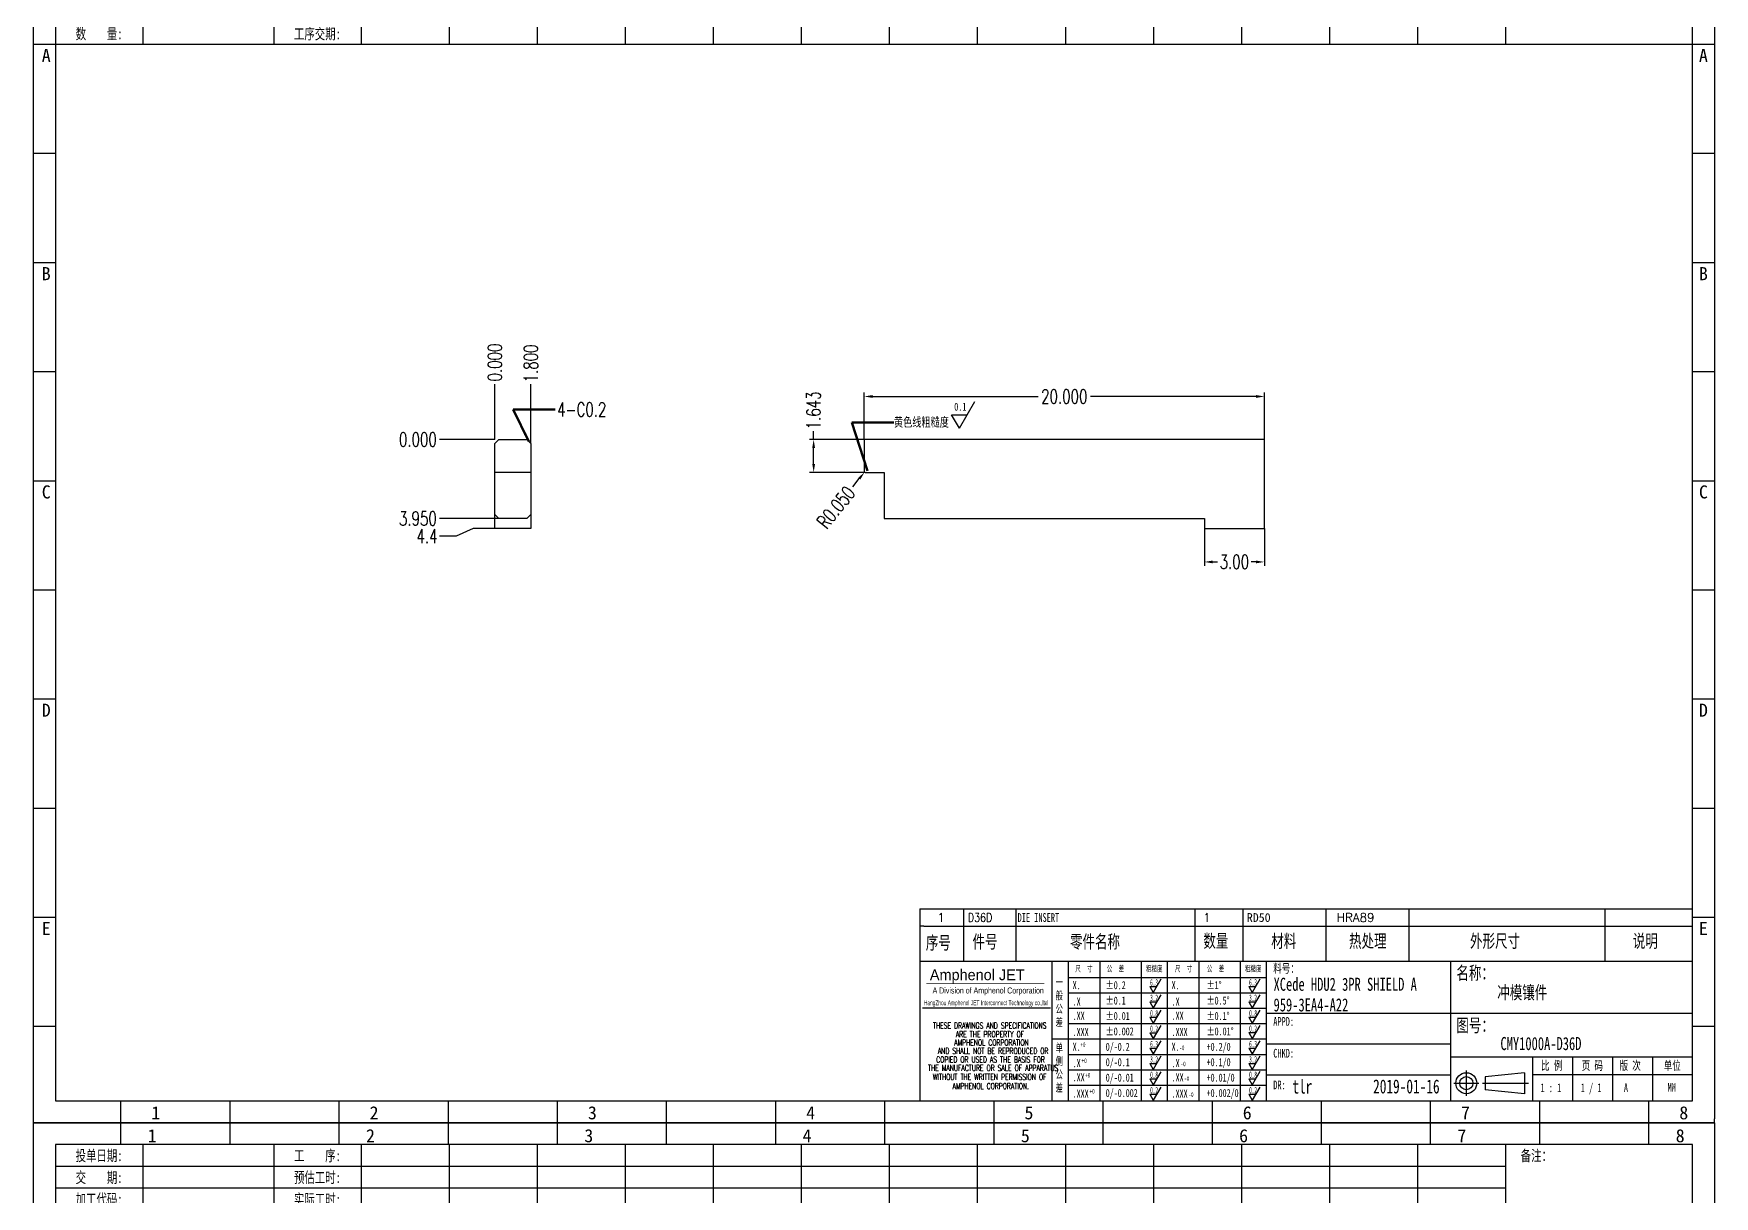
# Model space of a CAD drawing. Header units: millimetres. Extents: x -2852 to 5627, y -2271 to 1849.
# Drawn here: x -778.4 to -694.4, y -664.7 to -606.6 of the extents above; entities that cross this region are included whole.
import ezdxf
from ezdxf.enums import TextEntityAlignment as Align

# ---------------------------------------------------------------- set-up
doc = ezdxf.new("R2010")
doc.units = ezdxf.units.MM
doc.header["$PDSIZE"] = 3
for name, color, linetype in [('1', 7, 'Continuous'), ('41', 1, 'Continuous'), ('D03', 7, 'Continuous')]:
    doc.layers.add(name, color=color, linetype=linetype)
doc.styles.add('CH', font='仿宋_GB2312_0.ttf')
doc.styles.add('jet02', font='simplex.shx', dxfattribs={"width": 0.7})
doc.styles.add('SIMPLEX', font='SIMPLEX')
doc.styles.get("Standard").update_dxf_attribs({"font": '仿宋_GB2312_0.ttf', "width": 0.7})
doc.styles.add('TEXTSTYLE_1', font='TRIUMB.TTF')
doc.styles.add('TEXTSTYLE_2', font='TRIUM.TTF')
doc.styles.add('tk', font='', dxfattribs={"width": 0.7})
doc.styles.add('tk 2', font='仿宋_GB2312_0.ttf', dxfattribs={"width": 0.65})
doc.styles.add('tk 4', font='simplex.shx', dxfattribs={"width": 0.65, "bigfont": 'bigfont.shx'})
doc.styles.get('tk').set_extended_font_data('NSimSun')
doc.dimstyles.new('jet02', dxfattribs={"dimtxt": 3.5, "dimasz": 2.1, "dimexe": 1, "dimexo": 0, "dimgap": 0.5, "dimtad": 0, "dimtoh": 1, "dimdec": 3, "dimzin": 9, "dimdsep": 46, "dimtxsty": 'jet02', "dimcen": 0, "dimclrt": 256, "dimazin": 2, "dimtfac": 1, "dimtdec": 3, "dimtofl": 0, "dimtmove": 0, "dimatfit": 1, "dimfxl": 0, "dimarcsym": 0})

# ---------------------------------------------------------------- blocks, each defined once
blk = doc.blocks.new('A3-N')
at = {"layer": '1', "color": 1}
for p, q in [((0, 0), (0, 296.73)), ((0, 296.73), (420, 296.73)), ((21.82, 291.27), (21.82, 296.73)), ((49.09, 291.27), (49.09, 296.73)), ((76.36, 291.27), (76.36, 296.73)), ((103.64, 291.27), (103.64, 296.73)), ((103.64, 291.27), (103.64, 296.73)), ((103.64, 291.27), (103.64, 296.73)), ((130.91, 291.27), (130.91, 296.73)), ((158.18, 291.27), (158.18, 296.73)), ((185.45, 291.27), (185.45, 296.73)), ((212.73, 291.27), (212.73, 296.73)), ((240, 291.27), (240, 296.73)), ((267.27, 291.27), (267.27, 296.73)), ((294.55, 291.27), (294.55, 296.73)), ((321.82, 291.27), (321.82, 296.73)), ((349.09, 291.27), (349.09, 296.73)), ((376.36, 291.27), (376.36, 296.73)), ((403.64, 291.27), (403.64, 296.73)), ((420, 296.73), (420, 1)), ((5.45, 269.45), (0, 269.45)), ((420, 269.45), (414.55, 269.45)), ((5.45, 242.18), (0, 242.18)), ((420, 242.18), (414.55, 242.18)), ((5.45, 214.91), (0, 214.91)), ((420, 214.91), (414.55, 214.91)), ((5.45, 187.64), (0, 187.64)), ((420, 187.64), (414.55, 187.64)), ((5.45, 160.36), (0, 160.36)), ((420, 160.36), (414.55, 160.36)), ((5.45, 133.09), (0, 133.09)), ((420, 133.09), (414.55, 133.09)), ((5.45, 105.82), (0, 105.82)), ((420, 105.82), (414.55, 105.82)), ((5.45, 78.55), (0, 78.55)), ((420, 78.55), (414.55, 78.55)), ((5.45, 51.27), (0, 51.27)), ((420, 51.27), (414.55, 51.27)), ((222.45, 49.09), (221.45, 49.09)), ((221.45, 49.09), (221.45, 40.36)), ((222.45, 49.09), (414.55, 49.09)), ((232.36, 49.09), (232.36, 40.36)), ((245.45, 49.09), (245.45, 40.36)), ((290.18, 49.09), (290.18, 40.36)), ((302.18, 49.09), (302.18, 40.36)), ((322.91, 49.09), (322.91, 40.36)), ((343.64, 49.09), (343.64, 40.36)), ((392.73, 40.36), (392.73, 49.09)), ((258.55, 40.36), (258.55, 5.44)), ((266.45, 40.36), (266.45, 5.44)), ((276.78, 40.36), (276.78, 5.45)), ((291.18, 40.36), (291.18, 5.45)), ((301.51, 40.37), (301.51, 5.46)), ((308.01, 40.36), (308.01, 5.45)), ((354.09, 40.36), (354.09, 5.45)), ((308.01, 32.39), (258.55, 32.39)), ((308.01, 28.54), (258.55, 28.54)), ((414.55, 27.27), (308.01, 27.27)), ((5.45, 24), (0, 24)), ((308.01, 24.69), (258.55, 24.69)), ((420, 24), (414.55, 24)), ((308.01, 16.99), (258.55, 16.99)), ((354.09, 19.63), (308.01, 19.63)), ((308.01, 13.14), (258.55, 13.14)), ((414.55, 16.36), (354.09, 16.36)), ((374.55, 16.36), (374.55, 5.45)), ((384.55, 16.36), (384.55, 5.45)), ((394.55, 16.36), (394.55, 5.45)), ((404.55, 16.36), (404.55, 5.45)), ((308.01, 9.29), (258.55, 9.29)), ((308.01, 11.99), (354.09, 11.99)), ((372.51, 12.49), (362.69, 11.5)), ((362.69, 11.5), (362.69, 8.23)), ((372.51, 12.49), (372.51, 7.25)), ((414.55, 12), (374.55, 12)), ((21.82, 0), (21.82, 5.45)), ((49.09, 0), (49.09, 5.45)), ((76.36, 0), (76.36, 5.45)), ((103.64, 0), (103.64, 5.45)), ((130.91, 0), (130.91, 5.45)), ((158.18, 0), (158.18, 5.45)), ((185.45, 0), (185.45, 5.45)), ((212.73, 0), (212.73, 5.45)), ((240, 0), (240, 5.45)), ((267.27, 0), (267.27, 5.45)), ((294.55, 0), (294.55, 5.45)), ((321.82, 0), (321.82, 5.45)), ((349.09, 0), (349.09, 5.45)), ((372.51, 7.25), (362.69, 8.23)), ((376.36, 0), (376.36, 5.45)), ((403.64, 0), (403.64, 5.45)), ((1, 0), (0, 0)), ((420, 0), (1, 0)), ((420, 0), (420, 1))]:
    blk.add_line(p, q, dxfattribs=at)
at = {"layer": '1'}
for p, q in [((414.55, 278.18), (414.55, 284.73)), ((221.45, 40.36), (221.45, 5.45)), ((221.45, 40.36), (414.55, 40.36)), ((221.45, 40.36), (414.55, 40.36)), ((254.41, 40.36), (254.41, 5.45)), ((283.28, 40.36), (283.28, 5.45)), ((308.01, 36.24), (258.55, 36.24)), ((222.08, 28.67), (254.12, 28.67)), ((308.01, 20.84), (254.41, 20.84))]:
    blk.add_line(p, q, dxfattribs=at)
at = {"layer": '1', "color": 1, "ltscale": 0.05}
for p, q in [((278.93, 34.04), (279.79, 32.56)), ((278.93, 34.04), (280.65, 34.04)), ((281.68, 35.84), (279.79, 32.56)), ((303.66, 34.05), (304.52, 32.56)), ((303.66, 34.05), (305.38, 34.05)), ((306.41, 35.84), (304.52, 32.56)), ((278.93, 30.19), (279.79, 28.71)), ((278.93, 30.19), (280.65, 30.19)), ((281.68, 31.99), (279.79, 28.71)), ((303.66, 30.2), (305.38, 30.2)), ((303.66, 30.2), (304.52, 28.71)), ((306.41, 31.99), (304.52, 28.71)), ((278.93, 26.34), (279.79, 24.86)), ((278.93, 26.34), (280.65, 26.34)), ((281.68, 28.14), (279.79, 24.86)), ((303.66, 26.35), (304.52, 24.86)), ((303.66, 26.35), (305.38, 26.35)), ((306.41, 28.14), (304.52, 24.86)), ((278.93, 22.49), (280.65, 22.49)), ((278.93, 22.49), (279.79, 21.01)), ((281.68, 24.29), (279.79, 21.01)), ((303.66, 22.5), (305.38, 22.5)), ((303.66, 22.5), (304.52, 21.01)), ((306.41, 24.29), (304.52, 21.01)), ((278.93, 18.66), (279.79, 17.17)), ((278.93, 18.66), (280.65, 18.66)), ((281.68, 20.45), (279.79, 17.17)), ((303.66, 18.66), (304.52, 17.18)), ((303.66, 18.66), (305.38, 18.66)), ((306.41, 20.46), (304.52, 17.18)), ((278.93, 14.81), (280.65, 14.81)), ((278.93, 14.81), (279.79, 13.32)), ((281.68, 16.6), (279.79, 13.32)), ((281.68, 12.75), (279.79, 9.47)), ((303.66, 14.81), (305.38, 14.81)), ((303.66, 14.81), (304.52, 13.33)), ((306.41, 16.61), (304.52, 13.33)), ((306.41, 12.76), (304.52, 9.48)), ((278.93, 10.96), (279.79, 9.47)), ((278.93, 10.96), (280.65, 10.96)), ((281.68, 8.9), (279.79, 5.62)), ((303.66, 10.96), (304.52, 9.48)), ((303.66, 10.96), (305.38, 10.96)), ((306.41, 8.91), (304.52, 5.63)), ((278.93, 7.11), (279.79, 5.62)), ((278.93, 7.11), (280.65, 7.11)), ((303.66, 7.11), (305.38, 7.11)), ((303.66, 7.11), (304.52, 5.63))]:
    blk.add_line(p, q, dxfattribs=at)
at = {"layer": '1', "color": 1, "ltscale": 0.1}
for p, q in [((358.01, 13.02), (358.01, 6.71)), ((354.86, 9.87), (361.17, 9.87)), ((362.03, 9.87), (373.54, 9.87))]:
    blk.add_line(p, q, dxfattribs=at)
at = {"layer": '1'}
blk.add_lwpolyline([(221.45, 5.45), (414.55, 5.45), (414.55, 291.27), (5.45, 291.27), (5.45, 5.45), (414.55, 5.45)], dxfattribs=at)
at = {"layer": '1', "color": 7, "linetype": 'Continuous', "const_width": 0.123}
blk.add_lwpolyline([(223.11, 34.74), (252.6, 34.76)], dxfattribs=at)
at = {"layer": '1', "color": 1}
for radius in [2.62, 1.64]:
    blk.add_circle((358.01, 9.87), radius, dxfattribs=at)
at = {"layer": '41'}
for p, q in [((27.27, 291.27), (27.27, 269.45)), ((60, 291.27), (60, 269.45)), ((81.82, 291.27), (81.82, 269.45)), ((103.82, 291.27), (103.82, 269.45)), ((125.82, 291.27), (125.82, 269.45)), ((147.82, 291.27), (147.82, 269.45)), ((169.82, 291.27), (169.82, 269.45)), ((191.82, 291.27), (191.82, 269.45)), ((213.82, 291.27), (213.82, 269.45)), ((235.82, 291.27), (235.82, 269.45)), ((257.82, 291.27), (257.82, 269.45)), ((279.82, 291.27), (279.82, 269.45)), ((301.82, 291.27), (301.82, 269.45)), ((323.82, 291.27), (323.82, 269.45)), ((345.82, 291.27), (345.82, 269.45)), ((367.82, 291.27), (367.82, 269.45)), ((367.82, 285.82), (5.45, 285.82)), ((367.82, 280.36), (5.45, 280.36)), ((367.82, 274.91), (5.45, 274.91)), ((414.55, 269.45), (5.45, 269.45))]:
    blk.add_line(p, q, dxfattribs=at)
at = {"layer": '1', "color": 1}
for s, p in [('1', (29.64, 295.11)), ('2', (84.18, 295.11)), ('3', (138.73, 295.11)), ('4', (193.27, 295.11)), ('5', (247.82, 295.11)), ('6', (302.36, 295.11)), ('7', (356.91, 295.11)), ('8', (411.45, 295.11)), ('1', (30.53, 4.11)), ('2', (85.08, 4.11)), ('3', (139.62, 4.11)), ('4', (194.17, 4.11)), ('5', (248.72, 4.11)), ('6', (303.26, 4.11)), ('7', (357.81, 4.11)), ('8', (412.35, 4.11))]:
    blk.add_text(s, height=3.27, dxfattribs=at).set_placement(p, align=Align.TOP_CENTER)
at = {"layer": '1', "style": 'tk', "width": 0.7}
for s, p in [('投单日期:', (16.36, 288.55)), ('工    序:', (70.91, 288.55)), ('备注：', (375.51, 288.55)), ('交    期:', (16.36, 283.09)), ('预估工时:', (70.91, 283.09)), ('加工代码:', (16.36, 277.64)), ('实际工时:', (70.91, 277.64)), ('数    量:', (16.36, 272.18)), ('工序交期:', (70.91, 272.18))]:
    blk.add_text(s, height=2.727, dxfattribs=at).set_placement(p, align=Align.MIDDLE)
at = {"layer": '1', "color": 1}
for s, p in [('A', (2.04, 268.36)), ('B', (2.04, 213.82)), ('C', (2.04, 159.27)), ('D', (2.04, 104.73)), ('E', (2.04, 50.18))]:
    blk.add_text(s, height=3.27, dxfattribs=at).set_placement(p, align=Align.TOP_LEFT)
for s, p in [('A', (418.37, 268.36)), ('B', (418.37, 213.82)), ('C', (418.37, 159.27)), ('D', (418.37, 104.73)), ('E', (418.37, 50.18))]:
    blk.add_text(s, height=3.27, dxfattribs=at).set_placement(p, align=Align.TOP_RIGHT)
at = {"layer": '1', "color": 1, "style": 'tk 2', "width": 0.7}
for s, height, p in [('序号', 3.273, (222.96, 43.34)), ('件号', 3.273, (234.62, 43.61)), ('零件名称', 3.273, (258.97, 43.61)), ('数量', 3.273, (292.3, 43.78)), ('材料', 3.273, (309.27, 43.78)), ('热处理', 3.273, (328.71, 43.78)), ('外形尺寸', 3.273, (358.94, 43.78)), ('说明', 3.273, (399.61, 43.78)), ('料号：', 2.182, (309.77, 37.46)), ('名称：', 3.273, (355.52, 35.79)), ('图号：', 3.273, (355.52, 22.7)), ('比 例', 2.182, (376.69, 13.18)), ('页 码', 2.182, (386.85, 13.18)), ('版 次', 2.182, (396.31, 13.18)), ('单位', 2.182, (407.35, 13.18))]:
    blk.add_text(s, height=height, dxfattribs=at).set_placement(p)
at = {"layer": '1', "color": 7, "linetype": 'Continuous', "style": 'TEXTSTYLE_1'}
blk.add_text('Amphenol JET', height=2.7, dxfattribs=at).set_placement((223.96, 35.61))
at = {"layer": '1', "color": 7, "linetype": 'Continuous'}
for s, height, style, width, p in [('A Division of Amphenol Corporation', 1.5, 'TEXTSTYLE_2', 0.7, (224.64, 32.29)), ('HangZhou Amphenol JET Interconnect Technology co.,ltd ', 1.2, 'TEXTSTYLE_2', 0.6, (222.47, 29.36)), ('THESE DRAWINGS AND SPECIFICATIONS', 1.5, 'tk 4', 0.6, (224.73, 23.52)), ('ARE THE PROPERTY OF', 1.5, 'tk 4', 0.6, (230.45, 21.35)), ('AND SHALL NOT BE REPRODUCED OR', 1.5, 'tk 4', 0.6, (225.95, 17.17)), ('AMPHENOL CORPORATION', 1.5, 'tk 4', 0.6, (230.04, 19.27)), ('THE MANUFACTURE OR SALE OF APPARATUS', 1.5, 'tk 4', 0.6, (223.5, 12.92)), ('COPIED OR USED AS THE BASIS FOR', 1.5, 'tk 4', 0.6, (225.54, 15.02)), ('WITHOUT THE WRITTEN PERMISSION OF', 1.5, 'tk 4', 0.6, (224.73, 10.67)), ('AMPHENOL CORPORATION.', 1.5, 'tk 4', 0.6, (229.63, 8.4))]:
    blk.add_text(s, height=height, dxfattribs=dict(at, style=style, width=width)).set_placement(p)
at = {"layer": '1', "color": 1, "style": 'tk 2', "width": 0.7}
for s, p in [('X.', (259.64, 34.37)), ('%%P0.2', (267.9, 34.37)), ('X.', (284.37, 34.37)), ('%%P1%%D', (293.12, 34.37)), ('.X', (259.64, 30.28)), ('%%P0.1', (267.9, 30.52)), ('.X', (284.37, 30.28)), ('%%P0.5%%D', (293.12, 30.52)), ('.XX', (259.64, 26.71)), ('%%P0.01', (267.9, 26.67)), ('.XX', (284.37, 26.71)), ('%%P0.1%%D', (293.12, 26.67)), ('.XXX', (259.64, 22.68)), ('%%P0.002', (267.9, 22.82)), ('.XXX', (284.37, 22.68)), ('%%P0.01%%D', (293.12, 22.82)), ('X.', (259.64, 18.97)), ('0/-0.2', (267.9, 18.97)), ('X.', (284.37, 18.97)), ('+0.2/0', (293.12, 18.97)), ('.X', (259.64, 14.88)), ('0/-0.1', (267.9, 15.12)), ('.X', (284.37, 14.88)), ('+0.1/0', (293.12, 15.12)), ('.XX', (259.64, 11.31)), ('0/-0.01', (267.9, 11.27)), ('0/-0.002', (267.9, 7.42)), ('.XX', (284.37, 11.31)), ('+0.01/0', (293.12, 11.27)), ('+0.002/0', (293.12, 7.42)), ('.XXX', (259.64, 7.28)), ('.XXX', (284.37, 7.28))]:
    blk.add_text(s, height=2, dxfattribs=at).set_placement(p, align=Align.MIDDLE_LEFT)
at = {"layer": '1', "color": 1, "ltscale": 0.05, "style": 'tk 2', "width": 0.5}
for s, p in [('6.3', (279.01, 34.26)), ('6.3', (303.74, 34.27)), ('3.2', (279.01, 30.41)), ('3.2', (303.74, 30.42)), ('0.8', (279.01, 26.56)), ('0.8', (303.74, 26.57)), ('0.2', (279.01, 22.71)), ('0.2', (303.74, 22.72)), ('6.3', (279.01, 18.87)), ('6.3', (303.74, 18.88)), ('3.2', (279.01, 15.02)), ('0.8', (279.01, 11.17)), ('3.2', (303.74, 15.03)), ('0.8', (303.74, 11.18)), ('0.2', (279.01, 7.32)), ('0.2', (303.74, 7.33))]:
    blk.add_text(s, height=1.6, dxfattribs=at).set_placement(p)
at = {"layer": '1', "style": 'tk 2', "width": 0.7}
for s, p in [('APPD:', (309.77, 24.21)), ('CHKD:', (309.77, 16.27)), ('DR:', (309.77, 8.35))]:
    blk.add_text(s, height=2.182, dxfattribs=at).set_placement(p)
at = {"layer": '1', "color": 7, "style": 'tk 2', "width": 0.7}
blk.add_text('MM', height=2.182, dxfattribs=at).set_placement((408.31, 7.75))
at = {"layer": '1', "color": 1, "ltscale": 0.05, "char_height": 1.5, "width": 6.3627, "attachment_point": 1, "style": 'tk 2'}
for s, insert in [('尺  寸', (260.31, 39.25)), ('公  差', (268.17, 39.25)), ('粗糙度', (277.98, 39.25)), ('尺  寸', (285.2, 39.25)), ('公  差', (293.18, 39.25)), ('粗糙度', (302.71, 39.26))]:
    blk.add_mtext(s, dxfattribs=dict(at, insert=insert))
at = {"layer": '1', "ltscale": 0.05, "char_height": 2, "width": 2.5195, "attachment_point": 1, "style": 'tk 2'}
for s, insert in [('一般公差', (255.39, 36.11)), ('单侧公差', (255.39, 19.71))]:
    blk.add_mtext(s, dxfattribs=dict(at, insert=insert))
at = {"layer": '1', "color": 1, "ltscale": 0.05, "char_height": 1.2, "width": 5.1396, "attachment_point": 1, "line_spacing_factor": 0.8, "style": 'tk 2'}
for s, insert in [('+0', (261.58, 20.13)), ('-0', (286.31, 19.33)), ('+0', (261.88, 16.09)), ('-0', (286.61, 15.29)), ('+0', (262.79, 12.45)), ('+0', (263.87, 8.44)), ('-0', (287.51, 11.65)), ('-0', (288.59, 7.64))]:
    blk.add_mtext(s, dxfattribs=dict(at, insert=insert))
at = {"layer": '1', "style": 'tk 2', "width": 0.7}
for tag, p in [('PATR-NO1', (309.84, 32.96)), ('TITLE', (365.74, 30.9)), ('PATR-NO2', (309.84, 27.81)), ('DWG-NO:', (366.54, 18.14))]:
    blk.add_attdef(tag, p, '', height=3.27, dxfattribs=at)
at = {"layer": '1', "color": 1, "style": 'tk 2', "width": 0.7}
for tag, p in [('DRAW', (314.55, 7.27)), ('DATE', (334.72, 7.32))]:
    blk.add_attdef(tag, p, '', height=3.49, dxfattribs=at)
at = {"layer": '1', "style": 'tk 2', "width": 0.7}
for tag, p in [('SCALE', (376.55, 8.73)), ('SHEET', (386.6, 8.72)), ('REV', (397.38, 8.73))]:
    blk.add_attdef(tag, text='', height=2.18, dxfattribs=at).set_placement(p, align=Align.MIDDLE_LEFT)
blk = doc.blocks.new('FB3')
at = {"layer": '1', "color": 1}
for p, q in [((0, 4.36), (193.09, 4.36)), ((0, 4.36), (0, 0)), ((10.91, 4.36), (10.91, 0)), ((24, 4.36), (24, 0)), ((68.73, 4.36), (68.73, 0)), ((80.73, 4.36), (80.73, 0)), ((101.45, 4.36), (101.45, 0)), ((122.18, 4.36), (122.18, 0)), ((171.27, 0), (171.27, 4.36))]:
    blk.add_line(p, q, dxfattribs=at)
at = {"layer": '1'}
for tag, style, p in [('ITEM', 'SIMPLEX', (4.36, 2.18)), ('PARTNO', 'SIMPLEX', (12, 2.18)), ('QTY', 'SIMPLEX', (74.18, 2.18)), ('MATL', 'CH', (81.72, 2.18)), ('FINISH', 'SIMPLEX', (104.17, 2.18)), ('SPEC', 'SIMPLEX', (130.91, 2.18)), ('REMARK', 'SIMPLEX', (174.06, 2.18))]:
    blk.add_attdef(tag, text='', height=2.18, dxfattribs=dict(at, style=style)).set_placement(p, align=Align.MIDDLE_LEFT)
at = {"layer": '1', "style": 'tk', "width": 0.7}
blk.add_attdef('DIE', text='', height=2.18, dxfattribs=at).set_placement((24.43, 2.18), align=Align.MIDDLE_LEFT)
blk = doc.blocks.new('*D2626')
at = {"layer": '41', "ltscale": 0.05}
blk.add_line((159.888, -3079.303), (157.121, -3079.303), dxfattribs=at)
at = {"layer": 'Defpoints', "color": 0, "ltscale": 0.05}
for p in [(157.121, -3079.303), (159.888, -3079.303), (159.888, -3079.303)]:
    blk.add_point(p, dxfattribs=at)
at = {"layer": '41', "ltscale": 0.05, "insert": (156.041, -3079.303), "char_height": 0.7, "attachment_point": 5, "style": 'jet02'}
blk.add_mtext('0.000', dxfattribs=at)
blk = doc.blocks.new('*D2627')
at = {"layer": '41', "ltscale": 0.05}
for p, q in [((157.961, -3084.128), (157.121, -3084.128)), ((158.801, -3083.753), (157.961, -3084.128)), ((159.888, -3083.753), (158.801, -3083.753))]:
    blk.add_line(p, q, dxfattribs=at)
at = {"layer": 'Defpoints', "color": 0, "ltscale": 0.05}
for p in [(159.888, -3079.303), (157.121, -3084.128), (159.888, -3083.753)]:
    blk.add_point(p, dxfattribs=at)
at = {"layer": '41', "ltscale": 0.05, "insert": (156.496, -3084.128), "char_height": 0.7, "attachment_point": 5, "style": 'jet02'}
blk.add_mtext('4.4', dxfattribs=at)
blk = doc.blocks.new('*D2628')
at = {"layer": '41', "ltscale": 0.05}
blk.add_line((160.088, -3083.253), (157.121, -3083.253), dxfattribs=at)
at = {"layer": 'Defpoints', "color": 0, "ltscale": 0.05}
for p in [(159.888, -3079.303), (157.121, -3083.253), (160.088, -3083.253)]:
    blk.add_point(p, dxfattribs=at)
at = {"layer": '41', "ltscale": 0.05, "insert": (156.041, -3083.253), "char_height": 0.7, "attachment_point": 5, "style": 'jet02'}
blk.add_mtext('3.950', dxfattribs=at)
blk = doc.blocks.new('*D2629')
at = {"layer": '41', "ltscale": 0.05}
blk.add_line((159.888, -3079.303), (159.888, -3076.536), dxfattribs=at)
at = {"layer": 'Defpoints', "color": 0, "ltscale": 0.05}
for p in [(159.888, -3076.536), (159.888, -3079.303), (159.888, -3079.303)]:
    blk.add_point(p, dxfattribs=at)
at = {"layer": '41', "ltscale": 0.05, "insert": (159.888, -3075.456), "char_height": 0.7, "attachment_point": 5, "rotation": 90, "style": 'jet02'}
blk.add_mtext('0.000', dxfattribs=at)
blk = doc.blocks.new('*D2630')
at = {"layer": '41', "ltscale": 0.05}
blk.add_line((161.688, -3079.503), (161.688, -3076.536), dxfattribs=at)
at = {"layer": 'Defpoints', "color": 0, "ltscale": 0.05}
for p in [(161.688, -3076.536), (159.888, -3079.303), (161.688, -3079.503)]:
    blk.add_point(p, dxfattribs=at)
at = {"layer": '41', "ltscale": 0.05, "insert": (161.688, -3075.503), "char_height": 0.7, "attachment_point": 5, "rotation": 90, "style": 'jet02'}
blk.add_mtext('1.800', dxfattribs=at)
blk = doc.blocks.new('*D2631')
at = {"layer": '41', "ltscale": 0.05}
for p, q in [((178.347, -3079.303), (178.347, -3076.954)), ((178.767, -3077.154), (187.034, -3077.154)), ((197.927, -3077.154), (189.661, -3077.154)), ((198.347, -3079.303), (198.347, -3076.954))]:
    blk.add_line(p, q, dxfattribs=at)
for points in [[(178.767, -3077.084), (178.767, -3077.224), (178.347, -3077.154)], [(197.927, -3077.084), (197.927, -3077.224), (198.347, -3077.154)]]:
    blk.add_solid(points, dxfattribs=at)
at = {"layer": 'Defpoints', "color": 0, "ltscale": 0.05}
for p in [(178.347, -3077.154), (178.347, -3079.303), (198.347, -3079.303)]:
    blk.add_point(p, dxfattribs=at)
at = {"layer": '41', "ltscale": 0.05, "insert": (188.347, -3077.154), "char_height": 0.7, "attachment_point": 5, "style": 'jet02'}
blk.add_mtext('20.000', dxfattribs=at)
blk = doc.blocks.new('*D2632')
at = {"layer": '41', "ltscale": 0.05}
for p, q in [((195.347, -3083.753), (195.347, -3085.625)), ((198.347, -3083.753), (198.347, -3085.625)), ((195.767, -3085.425), (196.001, -3085.425)), ((197.927, -3085.425), (197.694, -3085.425))]:
    blk.add_line(p, q, dxfattribs=at)
for points in [[(195.767, -3085.355), (195.767, -3085.495), (195.347, -3085.425)], [(197.927, -3085.355), (197.927, -3085.495), (198.347, -3085.425)]]:
    blk.add_solid(points, dxfattribs=at)
at = {"layer": 'Defpoints', "color": 0, "ltscale": 0.05}
for p in [(195.347, -3083.753), (198.347, -3083.753), (195.347, -3085.425)]:
    blk.add_point(p, dxfattribs=at)
at = {"layer": '41', "ltscale": 0.05, "insert": (196.847, -3085.425), "char_height": 0.7, "attachment_point": 5, "style": 'jet02'}
blk.add_mtext('3.00', dxfattribs=at)
blk = doc.blocks.new('*D2633')
at = {"layer": '41', "ltscale": 0.05}
for p, q in [((178.347, -3079.303), (175.62, -3079.303)), ((175.82, -3079.303), (175.82, -3078.883)), ((175.82, -3080.526), (175.82, -3079.723)), ((178.397, -3080.946), (175.62, -3080.946))]:
    blk.add_line(p, q, dxfattribs=at)
for points in [[(175.75, -3079.723), (175.89, -3079.723), (175.82, -3079.303)], [(175.75, -3080.526), (175.89, -3080.526), (175.82, -3080.946)]]:
    blk.add_solid(points, dxfattribs=at)
at = {"layer": 'Defpoints', "color": 0, "ltscale": 0.05}
for p in [(175.82, -3079.303), (178.347, -3079.303), (178.397, -3080.946)]:
    blk.add_point(p, dxfattribs=at)
at = {"layer": '41', "ltscale": 0.05, "insert": (175.82, -3077.85), "char_height": 0.7, "attachment_point": 5, "rotation": 90, "style": 'jet02'}
blk.add_mtext('1.643', dxfattribs=at)
blk = doc.blocks.new('*D2634')
at = {"layer": '41', "ltscale": 0.05}
blk.add_line((177.773, -3081.666), (178.101, -3081.261), dxfattribs=at)
blk.add_solid([(178.047, -3081.217), (178.156, -3081.305), (178.366, -3080.935)], dxfattribs=at)
at = {"layer": 'Defpoints', "color": 0, "ltscale": 0.05}
for p in [(178.366, -3080.935), (178.397, -3080.896)]:
    blk.add_point(p, dxfattribs=at)
at = {"layer": '41', "ltscale": 0.05, "insert": (176.938, -3082.695), "char_height": 0.7, "attachment_point": 5, "rotation": 50.96395, "style": 'jet02'}
blk.add_mtext('R0.050', dxfattribs=at)

msp = doc.modelspace()

# ---------------------------------------------------------------- linework, layer by layer
at = {"layer": '1', "ltscale": 0.05}
for p, q in [((-753.5201, -628.5162), (-755.3201, -628.5162)), ((-753.5201, -631.3232), (-755.3201, -631.3232))]:
    msp.add_line(p, q, dxfattribs=at)
at = {"layer": '41', "color": 2, "ltscale": 0.05}
for p, q in [((-732.1049, -626.3021), (-732.4898, -625.6354)), ((-732.4898, -625.6354), (-731.72, -625.6354)), ((-732.1049, -626.3021), (-731.3351, -624.9687))]:
    msp.add_line(p, q, dxfattribs=at)
at = {"layer": 'D03', "ltscale": 0.05}
for p, q in [((-755.3201, -627.0732), (-755.1201, -626.8732)), ((-755.3201, -631.3232), (-755.3201, -627.0732)), ((-755.1201, -626.8732), (-753.7201, -626.8732)), ((-753.7201, -626.8732), (-753.5201, -627.0732)), ((-753.5201, -627.0732), (-753.5201, -631.3232)), ((-716.8604, -626.8732), (-736.8604, -626.8732)), ((-716.8604, -631.3232), (-716.8604, -626.8732)), ((-735.8604, -628.5162), (-735.8604, -630.8232)), ((-755.1201, -630.8232), (-755.3201, -630.6232)), ((-753.7201, -630.8232), (-755.1201, -630.8232)), ((-753.5201, -630.6232), (-753.7201, -630.8232)), ((-735.8604, -630.8232), (-719.8604, -630.8232)), ((-719.8604, -630.8232), (-719.8604, -631.3232)), ((-719.8604, -631.3232), (-716.8604, -631.3232))]:
    msp.add_line(p, q, dxfattribs=at)
at = {"layer": 'D03', "color": 2, "ltscale": 0.05}
for p, q in [((-736.8604, -626.8732), (-736.8604, -628.4662)), ((-736.8104, -628.5162), (-735.8604, -628.5162))]:
    msp.add_line(p, q, dxfattribs=at)
msp.add_arc((-736.8104, -628.4662), 0.05, 180, 270, dxfattribs=at)

# ---------------------------------------------------------------- block references
at = {"layer": '1', "ltscale": 0.05, "xscale": 0.2000000000000455, "yscale": 0.2000000000000455, "zscale": 0.2000000000000455}
for p, values in [((-778.3712, -661.0217), {'DWG-NO:': 'CMY1000A-D36D', 'TITLE': '冲模镶件', 'REV': 'A', 'SHEET': '1 / 1', 'DRAW': 'tlr', 'DATE': '2019-01-16', 'PATR-NO1': 'XCede HDU2 3PR SHIELD A', 'PATR-NO2': '959-3EA4-A22', 'SCALE': '1 : 1'}), ((-778.3712, -720.3672), {'DWG-NO:': 'CMY1000A-D36E', 'TITLE': '冲模镶件', 'REV': 'A', 'SHEET': '1 / 1', 'DRAW': 'tlr', 'DATE': '2019-01-16', 'PATR-NO1': 'XCede HDU2 3PR SHIELD A', 'PATR-NO2': '959-3EA4-A22', 'SCALE': '1 : 1'})]:
    msp.add_blockref('A3-N', p, dxfattribs=at).add_auto_attribs(values)
at = {"layer": '1', "ltscale": 0.05}
ref = msp.add_blockref('FB3', (-734.0803, -651.2035), dxfattribs=dict(at, xscale=0.2000000000000455, yscale=0.2000000000000455, zscale=0.2000000000000455))
ref.add_attrib('PARTNO', 'D36D', dxfattribs={"height": 0.43636, "style": 'SIMPLEX', "width": 0.8}).set_placement((-731.6803, -650.7672), align=Align.MIDDLE_LEFT)
ref.add_attrib('ITEM', '1', dxfattribs={"height": 0.4364, "style": 'SIMPLEX'}).set_placement((-733.2076, -650.7672), align=Align.MIDDLE_LEFT)
ref.add_attrib('DIE', 'DIE INSERT', dxfattribs={"height": 0.43636, "style": 'tk', "width": 0.7}).set_placement((-729.1943, -650.7672), align=Align.MIDDLE_LEFT)
ref.add_attrib('QTY', '1', dxfattribs={"height": 0.4364, "style": 'SIMPLEX'}).set_placement((-719.9204, -650.7672), align=Align.MIDDLE_LEFT)
ref.add_attrib('MATL', 'RD50', dxfattribs={"height": 0.43636, "style": 'CH'}).set_placement((-717.7371, -650.7672), align=Align.MIDDLE_LEFT)
ref.add_attrib('FINISH', 'HRA89', dxfattribs={"height": 0.43636, "style": 'SIMPLEX'}).set_placement((-713.2458, -650.7672), align=Align.MIDDLE_LEFT)

# ---------------------------------------------------------------- texts
at = {"layer": '41', "color": 2, "ltscale": 0.05, "style": 'tk 2', "width": 0.65}
msp.add_text('0.1', height=0.4, dxfattribs=at).set_placement((-732.3613, -625.4356))
at = {"layer": '41', "ltscale": 0.05, "insert": (-752.2041, -625.3776), "char_height": 0.7, "attachment_point": 4, "style": 'jet02'}
msp.add_mtext('4-C0.2', dxfattribs=at)
at = {"layer": '41', "color": 2, "ltscale": 0.05, "insert": (-735.3723, -626.0275), "char_height": 0.466667, "attachment_point": 4, "style": 'jet02'}
msp.add_mtext('{\\fSimSun|b0|i0|c134|p54;黄色线粗糙度}', dxfattribs=at)

# ---------------------------------------------------------------- dimensions: what is measured, and where the dimension line sits
at = {"layer": '41', "ltscale": 0.05}
for feature_location, offset, dtype, origin, override, picture, middle, set_off in [((-755.3201272434, -626.8732328177), (0, 2.7670204689), 1, (-755.3201272434, -626.8732328177), {"dimscale": 0.2, "dimtoh": 0, "dimzin": 1, "dimclrd": 256, "dimclre": 256, "dimadec": 3, "dimazin": 0, "dimatfit": 3, "dimlwd": 65535, "dimlwe": 65535}, '*D2629', (-755.3201272434, -623.0262123488), (-915.2077048823, 2452.4298167741)), ((-753.5201, -627.0732), (0, 2.967), 1, (-755.3201, -626.8732), {"dimscale": 0.2, "dimtoh": 0, "dimzin": 1, "dimclrd": 256, "dimclre": 256, "dimadec": 3, "dimazin": 0, "dimatfit": 3, "dimlwd": 65535, "dimlwe": 65535}, '*D2630', (-753.5201, -623.0729), (-915.2077, 2452.4298)), ((-755.3201272434, -626.8732328177), (-2.7670204689, 0), 0, (-755.3201272434, -626.8732328177), {"dimscale": 0.2, "dimtoh": 0, "dimzin": 1, "dimclrd": 256, "dimclre": 256, "dimadec": 3, "dimazin": 0, "dimatfit": 3, "dimlwd": 65535, "dimlwe": 65535}, '*D2626', (-759.1671477123, -626.8732328177), (-915.2077048823, 2452.4298167741)), ((-755.1201, -630.8232), (-2.967, 0), 0, (-755.3201, -626.8732), {"dimscale": 0.2, "dimtoh": 0, "dimzin": 1, "dimclrd": 256, "dimclre": 256, "dimadec": 3, "dimazin": 0, "dimatfit": 3, "dimlwd": 65535, "dimlwe": 65535}, '*D2628', (-759.1671, -630.8232), (-915.2077, 2452.4298)), ((-755.3201272434, -631.3232328177), (-2.7670204689, -0.375), 0, (-755.3201272434, -626.8732328177), {"dimscale": 0.2, "dimtoh": 0, "dimdec": 1, "dimzin": 1, "dimclrd": 256, "dimclre": 256, "dimadec": 1, "dimazin": 0, "dimatfit": 3, "dimlwd": 65535, "dimlwe": 65535}, '*D2627', (-758.7121477123, -631.6982328177), (-915.2077048823, 2452.4298167741))]:
    dim = msp.add_ordinate_dim(feature_location=feature_location, offset=offset, dtype=dtype, origin=origin, dimstyle='jet02', override=override, dxfattribs=at)
    dim.commit()
    dim.dimension.update_dxf_attribs({"geometry": picture, "text_midpoint": middle, "insert": set_off})
dim = msp.add_linear_dim(base=(-739.3877, -626.8732), p1=(-736.8104, -628.5162), p2=(-736.8604, -626.8732), angle=90, dimstyle='jet02', override={"dimscale": 0.2, "dimtoh": 0, "dimzin": 1, "dimclrd": 256, "dimclre": 256, "dimadec": 3, "dimazin": 0, "dimatfit": 3, "dimlwd": 65535, "dimlwe": 65535}, dxfattribs=at)
dim.commit()
dim.dimension.update_dxf_attribs({"geometry": '*D2633', "text_midpoint": (-739.3877, -625.4199), "insert": (-915.2077, 2452.4298)})
for base, p1, p2, override, picture, middle in [((-736.8604, -624.7238), (-716.8604, -626.8732), (-736.8604, -626.8732), {"dimscale": 0.2, "dimtoh": 0, "dimzin": 1, "dimclrd": 256, "dimclre": 256, "dimadec": 3, "dimazin": 0, "dimatfit": 3, "dimlwd": 65535, "dimlwe": 65535}, '*D2631', (-726.8604, -624.7238)), ((-719.8604, -632.995), (-716.8604, -631.3232), (-719.8604, -631.3232), {"dimscale": 0.2, "dimtoh": 0, "dimdec": 2, "dimzin": 1, "dimclrd": 256, "dimclre": 256, "dimazin": 0, "dimatfit": 3, "dimlwd": 65535, "dimlwe": 65535}, '*D2632', (-718.3604, -632.995))]:
    dim = msp.add_linear_dim(base=base, p1=p1, p2=p2, dimstyle='jet02', override=override, dxfattribs=at)
    dim.commit()
    dim.dimension.update_dxf_attribs({"geometry": picture, "text_midpoint": middle, "insert": (-915.2077, 2452.4298)})
dim = msp.add_radius_dim(center=(-736.8104, -628.4662), mpoint=(-736.8419, -628.505), dimstyle='jet02', override={"dimscale": 0.2, "dimtoh": 0, "dimzin": 1, "dimclrd": 256, "dimclre": 256, "dimadec": 3, "dimazin": 0, "dimatfit": 3, "dimlwd": 65535, "dimlwe": 65535}, dxfattribs=at)
dim.commit()
dim.dimension.update_dxf_attribs({"geometry": '*D2634', "text_midpoint": (-738.2693, -630.2654), "dimtype": 132, "insert": (-915.2077, 2452.4298)})

# ---------------------------------------------------------------- leaders
at = {"layer": '41', "ltscale": 0.05, "annotation_type": 0, "has_hookline": 1, "hookline_direction": 0, "text_width": 2.59}
msp.add_leader([(-753.6201, -626.9732), (-754.4041, -625.3776), (-752.3041, -625.3776)], dimstyle='jet02', override={"dimscale": 0.2, "dimtoh": 0, "dimdec": 2, "dimzin": 1, "dimclrd": 256, "dimclre": 256, "dimazin": 0, "dimatfit": 3, "dimlwd": 65535, "dimlwe": 65535}, dxfattribs=at)
at = {"layer": '41', "color": 2, "ltscale": 0.05, "annotation_type": 0, "has_hookline": 1, "hookline_direction": 0, "text_width": 2.7593}
msp.add_leader([(-736.6998, -628.4411), (-737.4723, -626.0275), (-735.3723, -626.0275)], dimstyle='jet02', override={"dimscale": 0.1, "dimexe": 0, "dimgap": 0, "dimtoh": 0, "dimdec": 1, "dimzin": 1, "dimdle": 0.05, "dimclrd": 2, "dimclre": 256, "dimadec": 1, "dimazin": 0, "dimtp": 0.05, "dimtm": 0.05, "dimatfit": 3, "dimtolj": 1, "dimtzin": 0, "dimlwd": 65535}, dxfattribs=at)

doc.saveas('drawing.dxf')
